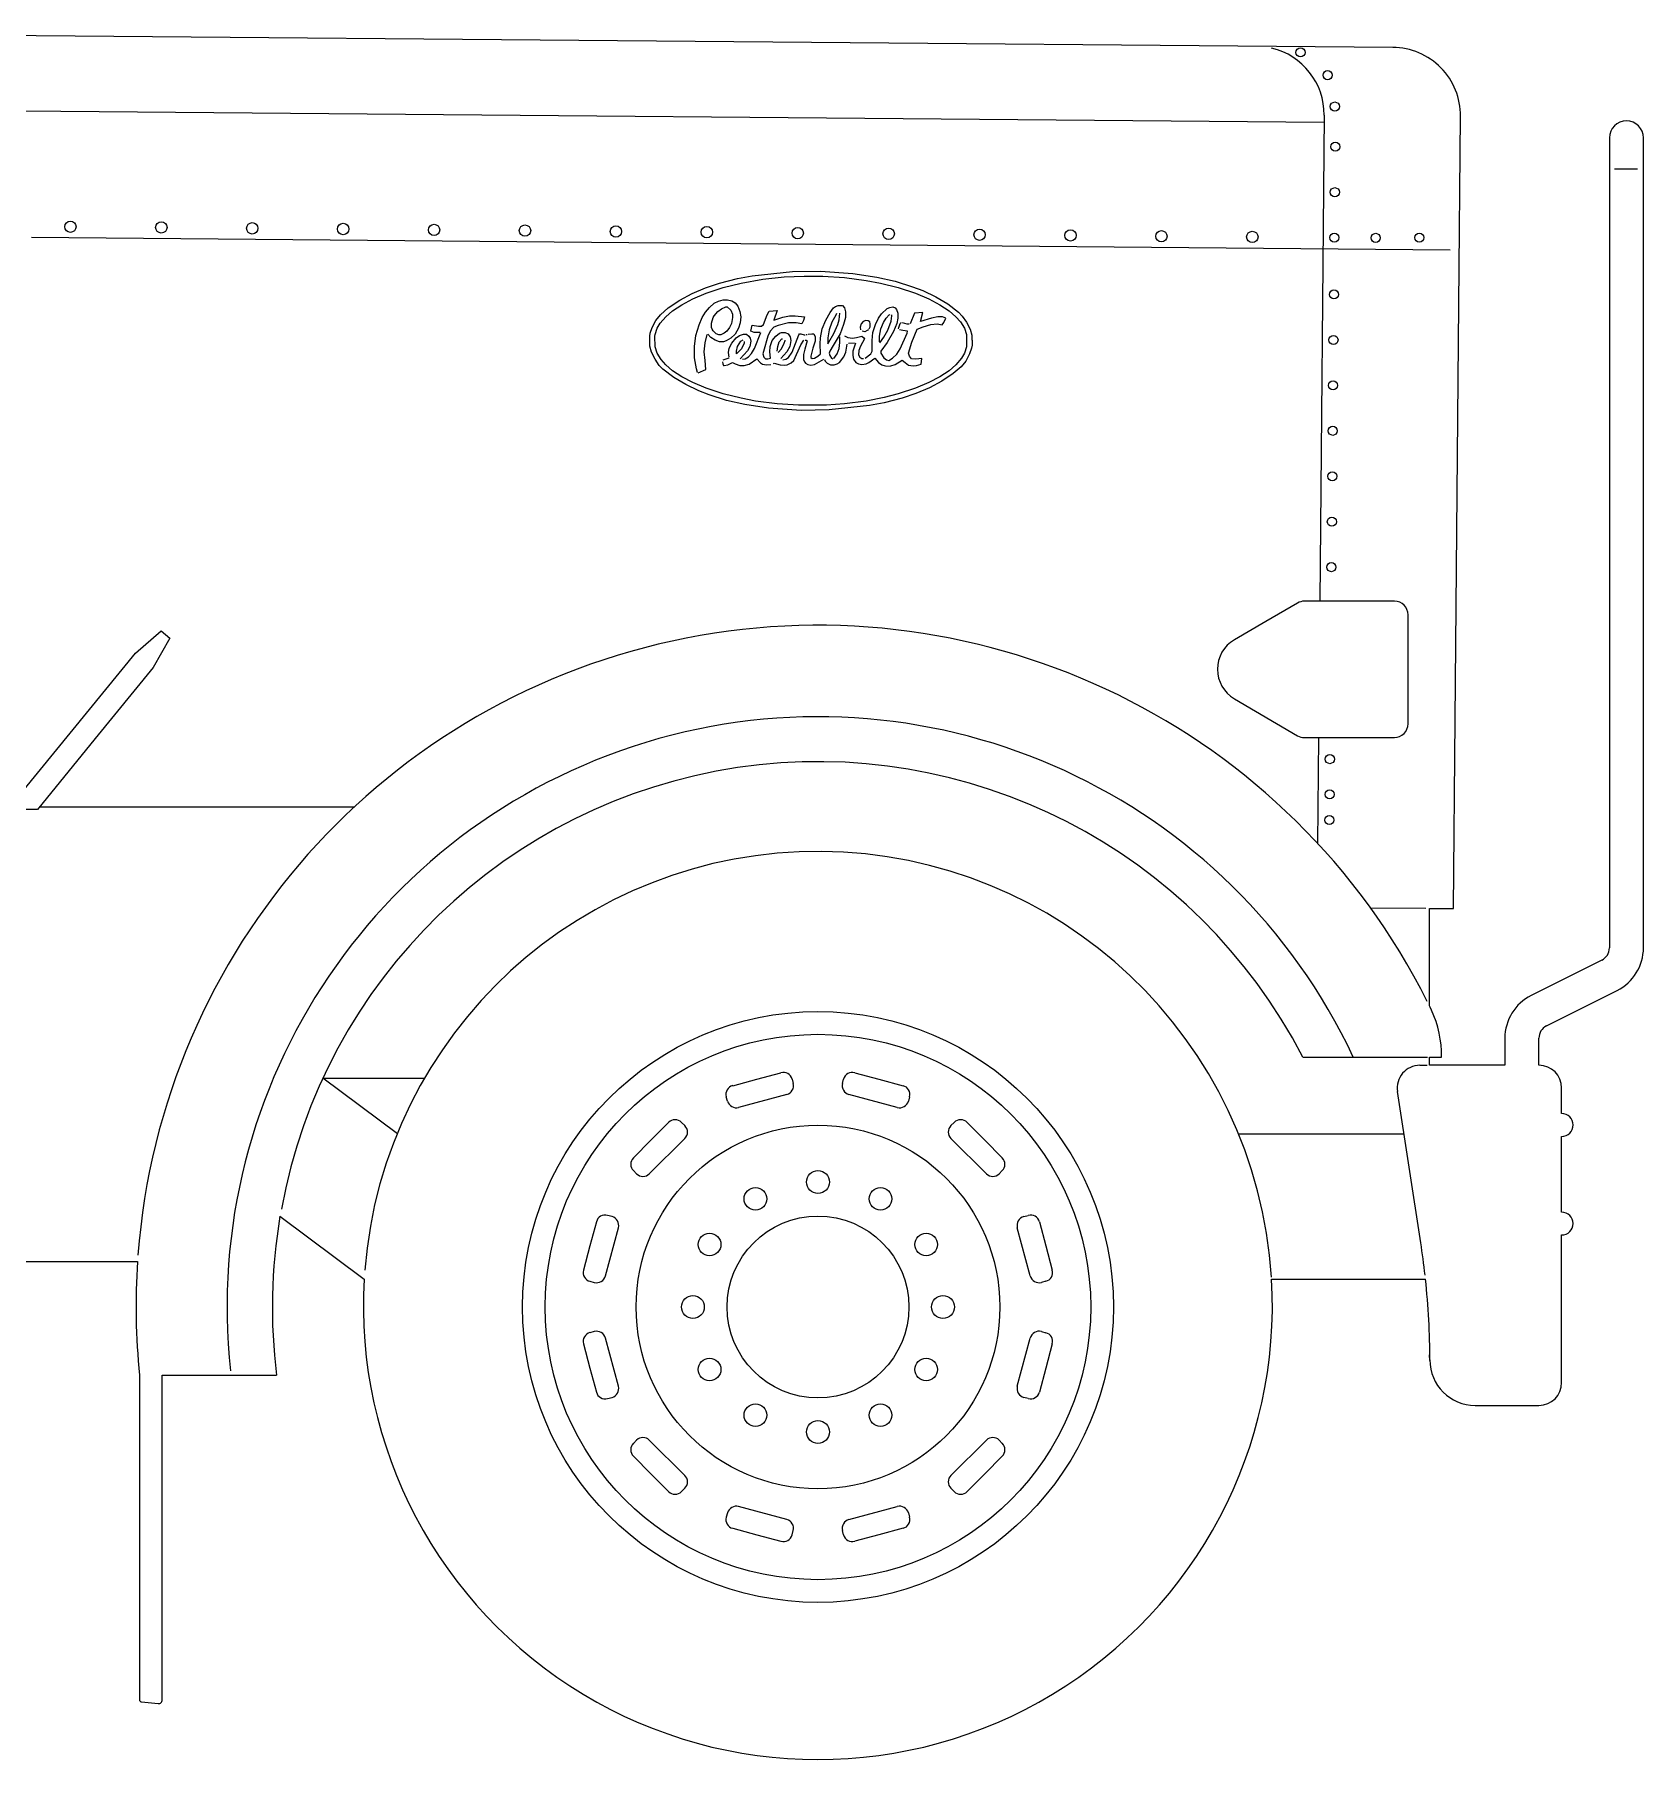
# Model space of a CAD drawing. Extents: x 13 to 308, y 13 to 158.
# Drawn here: x 237.2 to 308, y 12.8 to 88.7 of the extents above; entities that cross this region are included whole.
import ezdxf

# ---------------------------------------------------------------- set-up
doc = ezdxf.new("R2010")
doc.units = 0
doc.layers.add('WHITE', color=7, linetype='CONTINUOUS')

msp = doc.modelspace()

# ---------------------------------------------------------------- linework, layer by layer
at = {"layer": 'WHITE', "linetype": 'CONTINUOUS'}
for p, q in [((296.97, 88.13), (231.18, 88.7)), ((293.95, 84.83), (236.68, 85.33)), ((293.95, 85.15), (293.76, 63.76)), ((299.64, 50.23), (299.95, 85.1)), ((306.5, 84.15), (306.5, 48.5)), ((308, 48.5), (308, 84.15)), ((306.72, 82.79), (307.73, 82.79)), ((299.5, 79.21), (237.08, 79.76)), ((268.78, 78.08), (270.56, 78.27)), ((270.56, 78.27), (271.79, 78.29)), ((271.79, 78.29), (273.22, 78.18)), ((266.15, 77.3), (266.73, 77.55)), ((266.73, 77.55), (267.35, 77.76)), ((266.76, 77.31), (267.51, 77.57)), ((267.35, 77.76), (268.14, 77.96)), ((267.51, 77.57), (268.3, 77.76)), ((268.14, 77.96), (268.78, 78.08)), ((268.3, 77.76), (269.25, 77.93)), ((269.25, 77.93), (270.2, 78.03)), ((270.2, 78.03), (271.07, 78.07)), ((271.07, 78.07), (271.9, 78.07)), ((271.9, 78.07), (272.84, 78)), ((272.84, 78), (273.8, 77.88)), ((273.22, 78.18), (274.27, 78.02)), ((273.8, 77.88), (274.43, 77.76)), ((274.27, 78.02), (275.07, 77.84)), ((274.43, 77.76), (275.21, 77.57)), ((275.07, 77.84), (275.84, 77.6)), ((275.21, 77.57), (275.97, 77.31)), ((275.84, 77.6), (276.29, 77.43)), ((265.09, 76.67), (265.6, 77.01)), ((265.28, 76.54), (265.69, 76.81)), ((265.6, 77.01), (266.15, 77.3)), ((265.69, 76.81), (266.17, 77.06)), ((266.17, 77.06), (266.76, 77.31)), ((266.73, 76.48), (266.91, 76.69)), ((266.91, 76.69), (267.12, 76.87)), ((267.12, 76.87), (267.3, 76.97)), ((267.3, 76.97), (267.51, 77.02)), ((267.43, 76.63), (267.63, 76.71)), ((267.51, 77.02), (267.7, 77.02)), ((267.63, 76.71), (267.69, 76.71)), ((267.69, 76.71), (267.85, 76.57)), ((267.7, 77.02), (267.89, 76.98)), ((267.89, 76.98), (268.03, 76.89)), ((268.03, 76.89), (268.15, 76.74)), ((268.15, 76.74), (268.24, 76.51)), ((272.36, 76.67), (272.45, 76.73)), ((272.45, 76.73), (272.57, 76.78)), ((272.57, 76.78), (272.7, 76.78)), ((272.7, 76.78), (272.76, 76.77)), ((272.76, 76.77), (272.85, 76.67)), ((274.72, 76.64), (274.84, 76.69)), ((274.84, 76.69), (274.97, 76.71)), ((274.97, 76.71), (275.07, 76.67)), ((275.97, 77.31), (276.56, 77.06)), ((276.29, 77.43), (276.86, 77.16)), ((276.56, 77.06), (277.04, 76.81)), ((276.86, 77.16), (277.39, 76.84)), ((277.04, 76.81), (277.45, 76.54)), ((277.39, 76.84), (277.87, 76.48)), ((264.38, 75.81), (264.55, 76.12)), ((264.55, 76.12), (264.75, 76.37)), ((264.61, 75.77), (264.74, 76)), ((264.74, 76), (264.98, 76.28)), ((264.75, 76.37), (265.09, 76.67)), ((264.98, 76.28), (265.28, 76.54)), ((266.31, 75.46), (266.45, 75.93)), ((266.45, 75.93), (266.59, 76.25)), ((266.59, 76.25), (266.73, 76.48)), ((267, 75.99), (267.07, 76.25)), ((267, 75.81), (267, 75.99)), ((267.07, 76.25), (267.11, 76.32)), ((267.11, 76.32), (267.27, 76.51)), ((267.27, 76.51), (267.43, 76.63)), ((267.88, 75.98), (267.79, 75.8)), ((267.85, 76.57), (267.92, 76.39)), ((267.92, 76.25), (267.88, 75.98)), ((267.92, 76.39), (267.92, 76.25)), ((268.26, 76.01), (268.19, 75.77)), ((268.24, 76.51), (268.28, 76.27)), ((268.28, 76.27), (268.26, 76.01)), ((269.2, 75.86), (269.29, 75.94)), ((269.29, 75.94), (269.45, 76.37)), ((269.45, 76.37), (269.53, 76.52)), ((269.53, 76.52), (269.88, 76.56)), ((269.88, 76.56), (269.74, 76.13)), ((269.74, 76.13), (270.13, 76.26)), ((270.39, 76.01), (269.93, 75.9)), ((270.13, 76.26), (270.43, 76.32)), ((270.72, 76.01), (270.39, 76.01)), ((270.43, 76.32), (270.67, 76.32)), ((270.67, 76.32), (271.08, 76.28)), ((270.97, 75.97), (270.72, 76.01)), ((271.04, 76.11), (270.97, 75.97)), ((271.08, 76.28), (271.04, 76.11)), ((271.87, 75.75), (272.02, 76.13)), ((272.02, 76.13), (272.21, 76.47)), ((272.29, 76.04), (272.17, 75.7)), ((272.21, 76.47), (272.36, 76.67)), ((272.46, 76.35), (272.29, 76.04)), ((272.38, 75.54), (272.55, 75.94)), ((272.5, 76.42), (272.46, 76.35)), ((272.55, 75.94), (272.61, 76.15)), ((272.61, 76.15), (272.64, 76.43)), ((272.81, 75.94), (272.65, 75.53)), ((272.89, 76.24), (272.81, 75.94)), ((272.85, 76.67), (272.89, 76.49)), ((272.89, 76.49), (272.89, 76.24)), ((273.58, 75.96), (273.54, 75.82)), ((273.67, 76.07), (273.58, 75.96)), ((273.78, 76.11), (273.67, 76.07)), ((273.89, 76.1), (273.78, 76.11)), ((273.96, 76.05), (273.89, 76.1)), ((273.98, 75.97), (273.96, 76.05)), ((273.98, 75.84), (273.98, 75.97)), ((274.1, 75.58), (274.21, 75.94)), ((274.21, 75.94), (274.35, 76.22)), ((274.35, 76.22), (274.48, 76.4)), ((274.45, 75.74), (274.56, 76.03)), ((274.48, 76.4), (274.72, 76.64)), ((274.56, 76.03), (274.68, 76.22)), ((274.68, 76.22), (274.81, 76.36)), ((274.75, 75.69), (274.9, 76.08)), ((274.81, 76.36), (274.86, 76.38)), ((274.9, 76.08), (274.93, 76.32)), ((274.93, 76.35), (274.91, 76.37)), ((274.93, 76.32), (274.93, 76.35)), ((275.15, 75.98), (275.01, 75.63)), ((275.07, 76.67), (275.14, 76.6)), ((275.14, 76.6), (275.19, 76.43)), ((275.19, 76.21), (275.15, 75.98)), ((275.19, 76.43), (275.19, 76.21)), ((275.24, 75.81), (275.3, 75.98)), ((275.3, 75.98), (275.33, 76.01)), ((275.33, 76.01), (275.35, 76.03)), ((275.6, 75.95), (275.4, 76.01)), ((275.69, 75.95), (275.6, 75.95)), ((275.93, 76.44), (275.74, 75.96)), ((276.29, 76.46), (275.93, 76.44)), ((276.19, 76.07), (276.29, 76.46)), ((276.67, 76.22), (276.19, 76.07)), ((276.31, 75.83), (276.65, 75.94)), ((276.65, 75.94), (276.93, 75.97)), ((276.95, 76.28), (276.67, 76.22)), ((276.93, 75.97), (277.14, 75.93)), ((277.16, 76.28), (276.95, 76.28)), ((277.14, 75.93), (277.22, 76.03)), ((277.3, 76.22), (277.16, 76.28)), ((277.22, 76.03), (277.3, 76.22)), ((277.45, 76.54), (277.75, 76.28)), ((277.75, 76.28), (277.95, 76.05)), ((277.87, 76.48), (278.03, 76.31)), ((277.95, 76.05), (278.12, 75.77)), ((278.03, 76.31), (278.22, 76.04)), ((278.22, 76.04), (278.38, 75.73)), ((264.28, 75.42), (264.3, 75.55)), ((264.28, 74.98), (264.28, 75.42)), ((264.3, 75.55), (264.38, 75.81)), ((264.5, 75.42), (264.51, 75.5)), ((264.51, 74.95), (264.5, 75.42)), ((264.51, 75.5), (264.61, 75.77)), ((266.25, 74.97), (266.31, 75.46)), ((266.71, 75.13), (266.81, 75.5)), ((266.97, 75.36), (266.84, 75.51)), ((267.15, 75.25), (266.97, 75.36)), ((267.03, 75.73), (267, 75.81)), ((267.07, 75.66), (267.03, 75.73)), ((267.2, 75.53), (267.07, 75.66)), ((267.35, 75.18), (267.15, 75.25)), ((267.32, 75.49), (267.2, 75.53)), ((267.4, 75.49), (267.32, 75.49)), ((267.52, 75.18), (267.35, 75.18)), ((267.56, 75.55), (267.4, 75.49)), ((267.64, 75.22), (267.52, 75.18)), ((267.67, 75.64), (267.56, 75.55)), ((267.85, 75.34), (267.64, 75.22)), ((267.79, 75.8), (267.67, 75.64)), ((268.03, 75.51), (267.85, 75.34)), ((267.89, 75.12), (268.08, 75.35)), ((268.19, 75.77), (268.03, 75.51)), ((268.08, 75.35), (268.23, 75.46)), ((268.14, 74.97), (268.29, 75.2)), ((268.23, 75.46), (268.4, 75.51)), ((268.29, 75.2), (268.39, 75.26)), ((268.4, 75.51), (268.53, 75.51)), ((268.44, 75.19), (268.44, 75.12)), ((268.53, 75.51), (268.64, 75.43)), ((268.64, 75.43), (268.7, 75.34)), ((268.72, 75.2), (268.68, 74.97)), ((268.7, 75.34), (268.72, 75.2)), ((268.73, 75.65), (268.79, 75.91)), ((268.88, 75.59), (268.73, 75.65)), ((268.79, 75.91), (269.06, 75.86)), ((269.08, 75.59), (268.88, 75.59)), ((268.89, 74.88), (269.16, 75.58)), ((269.06, 75.86), (269.2, 75.86)), ((269.13, 75.59), (269.08, 75.59)), ((269.47, 75.43), (269.28, 74.75)), ((269.58, 75.65), (269.47, 75.43)), ((269.74, 75.82), (269.58, 75.65)), ((269.58, 74.97), (269.67, 75.23)), ((269.67, 75.23), (269.82, 75.43)), ((269.93, 75.9), (269.74, 75.82)), ((269.82, 75.43), (269.99, 75.55)), ((269.91, 74.97), (269.98, 75.18)), ((269.98, 75.18), (270.09, 75.3)), ((269.99, 75.55), (270.08, 75.58)), ((270.08, 75.58), (270.24, 75.58)), ((270.09, 75.3), (270.12, 75.31)), ((270.2, 75.12), (270.23, 75.23)), ((270.23, 75.23), (270.23, 75.25)), ((270.24, 75.58), (270.37, 75.52)), ((270.37, 75.52), (270.46, 75.4)), ((270.49, 75.23), (270.44, 74.97)), ((270.46, 75.4), (270.49, 75.23)), ((270.62, 74.91), (270.84, 75.48)), ((270.84, 75.48), (270.87, 75.53)), ((270.87, 75.53), (270.93, 75.53)), ((270.93, 75.53), (271.07, 75.48)), ((270.93, 75.04), (271.06, 75.25)), ((271.07, 75.48), (271.11, 75.48)), ((271.2, 75.22), (271.1, 74.85)), ((271.11, 75.25), (271.16, 75.25)), ((271.16, 75.5), (271.2, 75.5)), ((271.16, 75.25), (271.2, 75.22)), ((271.25, 75.51), (271.41, 75.53)), ((271.41, 75.53), (271.5, 75.52)), ((271.56, 75.2), (271.45, 74.89)), ((271.5, 75.52), (271.56, 75.4)), ((271.56, 75.4), (271.56, 75.2)), ((271.77, 75.09), (271.79, 75.35)), ((271.79, 75.35), (271.87, 75.75)), ((272.17, 75.7), (272.11, 75.35)), ((272.11, 75.35), (272.11, 75.09)), ((272.11, 75.09), (272.16, 75.16)), ((272.16, 75.16), (272.38, 75.54)), ((272.65, 75.53), (272.35, 75.01)), ((272.64, 75.14), (272.64, 75.39)), ((272.84, 75.44), (272.99, 75.37)), ((272.99, 75.37), (273.2, 75.34)), ((273.2, 75.34), (273.37, 75.36)), ((273.37, 75.36), (273.61, 75.43)), ((273.54, 75.82), (273.55, 75.7)), ((273.73, 75.31), (273.55, 74.99)), ((273.61, 75.43), (273.7, 75.35)), ((273.74, 75.62), (273.63, 75.64)), ((273.7, 75.35), (273.73, 75.31)), ((273.85, 75.67), (273.74, 75.62)), ((273.91, 75.71), (273.85, 75.67)), ((273.93, 75.74), (273.98, 75.84)), ((274.06, 75.23), (274.1, 75.58)), ((274.06, 74.93), (274.06, 75.23)), ((274.38, 75.42), (274.45, 75.74)), ((274.38, 75.18), (274.38, 75.42)), ((274.4, 75.13), (274.58, 75.38)), ((274.58, 75.38), (274.75, 75.69)), ((275.01, 75.63), (274.73, 75.14)), ((275.22, 75.74), (275.24, 75.81)), ((275.41, 75.67), (275.27, 75.7)), ((275.3, 74.86), (275.6, 75.56)), ((275.62, 75.64), (275.41, 75.67)), ((275.6, 75.56), (275.62, 75.64)), ((275.67, 74.68), (275.81, 75.16)), ((275.81, 75.16), (276.05, 75.73)), ((276.05, 75.73), (276.31, 75.83)), ((278.12, 75.77), (278.22, 75.5)), ((278.22, 75.5), (278.22, 75.26)), ((278.22, 75.26), (278.22, 75.03)), ((278.38, 75.73), (278.45, 75.47)), ((278.45, 75.47), (278.45, 75.25)), ((278.46, 75.25), (278.46, 75.03)), ((264.35, 74.72), (264.28, 74.98)), ((264.51, 74.41), (264.35, 74.72)), ((264.61, 74.68), (264.51, 74.95)), ((264.7, 74.13), (264.51, 74.41)), ((264.78, 74.4), (264.61, 74.68)), ((264.98, 74.16), (264.78, 74.4)), ((266.25, 74.47), (266.25, 74.97)), ((266.34, 73.99), (266.25, 74.47)), ((266.68, 74.74), (266.71, 75.13)), ((266.71, 74.35), (266.68, 74.74)), ((267.51, 74.38), (267.77, 74.47)), ((267.75, 74.71), (267.78, 74.9)), ((267.78, 74.5), (267.75, 74.71)), ((267.78, 74.9), (267.89, 75.12)), ((268.09, 74.76), (268.14, 74.97)), ((268.09, 74.65), (268.09, 74.76)), ((268.16, 74.7), (268.09, 74.65)), ((268.31, 74.86), (268.16, 74.7)), ((268.58, 74.78), (268.26, 74.42)), ((268.44, 75.12), (268.31, 74.86)), ((268.36, 74.41), (268.48, 74.42)), ((268.48, 74.42), (268.62, 74.51)), ((268.68, 74.97), (268.58, 74.78)), ((268.62, 74.51), (268.76, 74.66)), ((268.65, 74.19), (268.99, 74.42)), ((268.76, 74.66), (268.89, 74.88)), ((268.99, 74.42), (269.15, 74.25)), ((269.28, 74.75), (269.25, 74.64)), ((269.25, 74.64), (269.3, 74.5)), ((269.3, 74.5), (269.37, 74.42)), ((269.37, 74.42), (269.47, 74.42)), ((269.47, 74.42), (269.59, 74.45)), ((269.56, 74.73), (269.58, 74.97)), ((269.59, 74.45), (269.56, 74.73)), ((269.89, 74.77), (269.91, 74.97)), ((269.93, 74.7), (270.07, 74.87)), ((270.31, 74.74), (270.05, 74.44)), ((270.07, 74.87), (270.2, 75.12)), ((270.13, 74.38), (270.27, 74.41)), ((270.27, 74.41), (270.38, 74.49)), ((270.44, 74.97), (270.31, 74.74)), ((270.38, 74.49), (270.54, 74.72)), ((270.54, 74.72), (270.62, 74.91)), ((270.62, 74.36), (270.93, 75.04)), ((271.1, 74.85), (271.05, 74.62)), ((271.05, 74.62), (271.05, 74.38)), ((271.45, 74.89), (271.37, 74.55)), ((271.37, 74.55), (271.37, 74.48)), ((271.37, 74.48), (271.43, 74.44)), ((271.43, 74.44), (271.53, 74.45)), ((271.53, 74.45), (271.67, 74.54)), ((271.53, 74.18), (271.94, 74.41)), ((271.67, 74.54), (271.79, 74.65)), ((271.79, 74.65), (271.77, 75.09)), ((271.96, 74.4), (271.99, 74.33)), ((272.2, 74.77), (272.17, 74.67)), ((272.17, 74.67), (272.2, 74.57)), ((272.35, 75.01), (272.2, 74.77)), ((272.2, 74.57), (272.27, 74.46)), ((272.27, 74.46), (272.34, 74.42)), ((272.38, 74.44), (272.52, 74.64)), ((272.52, 74.64), (272.61, 74.88)), ((272.61, 74.88), (272.64, 75.14)), ((272.63, 74.27), (272.82, 74.51)), ((272.82, 74.51), (272.9, 74.72)), ((272.9, 74.72), (272.97, 75.07)), ((273.02, 75.12), (273.28, 75.13)), ((273.22, 74.76), (273.21, 74.58)), ((273.21, 74.58), (273.25, 74.41)), ((273.33, 75.11), (273.22, 74.76)), ((273.25, 74.41), (273.34, 74.27)), ((273.48, 74.8), (273.47, 74.6)), ((273.47, 74.6), (273.52, 74.5)), ((273.55, 74.99), (273.48, 74.8)), ((273.52, 74.5), (273.61, 74.44)), ((273.61, 74.44), (273.69, 74.44)), ((273.75, 74.46), (274, 74.64)), ((273.92, 74.27), (274.18, 74.45)), ((274, 74.64), (274.06, 74.77)), ((274.06, 74.77), (274.06, 74.93)), ((274.18, 74.45), (274.34, 74.27)), ((274.73, 75.14), (274.45, 74.76)), ((274.45, 74.76), (274.45, 74.68)), ((274.45, 74.68), (274.58, 74.47)), ((274.58, 74.47), (274.7, 74.38)), ((274.8, 74.36), (274.96, 74.45)), ((274.96, 74.45), (275.15, 74.63)), ((275.15, 74.63), (275.3, 74.86)), ((275.7, 74.54), (275.67, 74.68)), ((275.79, 74.43), (275.7, 74.54)), ((275.98, 74.41), (275.79, 74.43)), ((276.25, 74.44), (275.98, 74.41)), ((276.22, 74.19), (276.25, 74.44)), ((277.99, 74.45), (277.75, 74.16)), ((278.12, 74.68), (277.99, 74.45)), ((278.22, 74.95), (278.12, 74.68)), ((278.35, 74.64), (278.18, 74.33)), ((278.22, 75.03), (278.22, 74.95)), ((278.43, 74.89), (278.35, 74.64)), ((278.46, 75.03), (278.43, 74.89)), ((264.86, 73.97), (264.7, 74.13)), ((265.34, 73.6), (264.86, 73.97)), ((265.28, 73.9), (264.98, 74.16)), ((265.69, 73.64), (265.28, 73.9)), ((266.17, 73.39), (265.69, 73.64)), ((266.38, 73.83), (266.34, 73.99)), ((266.41, 73.81), (266.75, 73.95)), ((266.75, 73.95), (266.71, 74.35)), ((267.48, 74.3), (267.49, 74.21)), ((267.49, 74.21), (267.52, 74.13)), ((267.52, 74.13), (267.55, 74.13)), ((267.55, 74.13), (267.71, 74.16)), ((267.71, 74.16), (267.92, 74.26)), ((267.92, 74.26), (268.03, 74.21)), ((268.03, 74.21), (268.24, 74.14)), ((268.24, 74.14), (268.43, 74.14)), ((268.43, 74.14), (268.65, 74.19)), ((269.15, 74.25), (269.24, 74.19)), ((269.24, 74.19), (269.41, 74.16)), ((269.41, 74.16), (269.61, 74.18)), ((269.72, 74.22), (269.75, 74.24)), ((269.75, 74.24), (270.01, 74.16)), ((270.01, 74.16), (270.2, 74.15)), ((270.2, 74.15), (270.32, 74.17)), ((270.32, 74.17), (270.5, 74.25)), ((270.5, 74.25), (270.62, 74.36)), ((271.05, 74.38), (271.1, 74.28)), ((271.1, 74.28), (271.13, 74.24)), ((271.13, 74.24), (271.24, 74.18)), ((271.24, 74.18), (271.37, 74.15)), ((271.37, 74.15), (271.53, 74.18)), ((271.99, 74.33), (272.09, 74.23)), ((272.09, 74.23), (272.23, 74.17)), ((272.23, 74.17), (272.39, 74.17)), ((272.39, 74.17), (272.53, 74.2)), ((272.53, 74.2), (272.63, 74.27)), ((273.34, 74.27), (273.46, 74.2)), ((273.46, 74.2), (273.61, 74.18)), ((273.61, 74.18), (273.8, 74.21)), ((273.8, 74.21), (273.92, 74.27)), ((274.34, 74.27), (274.49, 74.16)), ((274.49, 74.16), (274.64, 74.12)), ((274.67, 74.11), (274.88, 74.12)), ((274.7, 74.38), (274.8, 74.36)), ((274.88, 74.12), (275.08, 74.18)), ((275.08, 74.18), (275.39, 74.37)), ((275.39, 74.37), (275.51, 74.26)), ((275.51, 74.26), (275.67, 74.15)), ((275.67, 74.15), (275.87, 74.12)), ((275.87, 74.12), (276.02, 74.13)), ((276.02, 74.13), (276.22, 74.19)), ((277.04, 73.64), (276.56, 73.39)), ((277.45, 73.9), (277.04, 73.64)), ((277.63, 73.78), (277.13, 73.44)), ((277.75, 74.16), (277.45, 73.9)), ((277.98, 74.07), (277.63, 73.78)), ((278.18, 74.33), (277.98, 74.07)), ((265.87, 73.29), (265.34, 73.6)), ((266.44, 73.02), (265.87, 73.29)), ((266.76, 73.14), (266.17, 73.39)), ((266.89, 72.84), (266.44, 73.02)), ((267.51, 72.88), (266.76, 73.14)), ((268.3, 72.69), (267.51, 72.88)), ((275.21, 72.88), (274.59, 72.72)), ((275.97, 73.14), (275.21, 72.88)), ((275.99, 72.9), (275.38, 72.69)), ((276.56, 73.39), (275.97, 73.14)), ((276.58, 73.15), (275.99, 72.9)), ((277.13, 73.44), (276.58, 73.15)), ((267.66, 72.6), (266.89, 72.84)), ((268.46, 72.42), (267.66, 72.6)), ((268.93, 72.57), (268.3, 72.69)), ((269.51, 72.26), (268.46, 72.42)), ((269.89, 72.45), (268.93, 72.57)), ((270.94, 72.16), (269.51, 72.26)), ((270.83, 72.39), (269.89, 72.45)), ((271.07, 72.39), (270.83, 72.39)), ((272.17, 72.18), (270.94, 72.16)), ((272.05, 72.39), (271.07, 72.39)), ((272.84, 72.45), (272.05, 72.39)), ((273.95, 72.37), (272.17, 72.18)), ((273.8, 72.57), (272.84, 72.45)), ((274.59, 72.72), (273.8, 72.57)), ((274.59, 72.49), (273.95, 72.37)), ((275.38, 72.69), (274.59, 72.49)), ((292.78, 63.68), (291.39, 62.87)), ((297.04, 63.76), (293.08, 63.76)), ((297.64, 58.36), (297.64, 63.16)), ((241.65, 61.47), (242.78, 62.46)), ((242.78, 62.46), (243.17, 62.14)), ((291.39, 62.87), (290, 62.06)), ((243.17, 62.14), (242.43, 60.84)), ((236.04, 54.6), (241.65, 61.47)), ((242.43, 60.84), (239.88, 57.72)), ((290, 59.47), (292.78, 57.84)), ((239.88, 57.72), (237.34, 54.6)), ((293.08, 57.76), (297.04, 57.76)), ((293.67, 53.1), (293.71, 57.76)), ((251.28, 54.7), (237.41, 54.7)), ((237.34, 54.6), (236.04, 54.6)), ((298.43, 50.23), (296, 50.25)), ((298.59, 45.95), (298.59, 50.23)), ((298.59, 50.23), (299.64, 50.23)), ((306.17, 47.97), (303.06, 46.41)), ((303.73, 45.07), (306.84, 46.63)), ((298.68, 45.76), (298.62, 45.9)), ((301.9, 44.53), (301.9, 43.34)), ((303.4, 43.34), (303.4, 44.53)), ((293.01, 43.7), (298.5, 43.7)), ((298.16, 43.34), (298.48, 43.34)), ((298.59, 43.34), (298.59, 43.7)), ((298.59, 43.7), (299.12, 43.7)), ((301.9, 43.34), (298.59, 43.34)), ((253.18, 40.32), (249.89, 42.77)), ((249.89, 42.77), (254.39, 42.77)), ((267.93, 42.44), (268.99, 42.73)), ((268.99, 42.73), (270.05, 43.01)), ((270.54, 42.73), (270.59, 42.54)), ((272.76, 42.54), (272.81, 42.73)), ((273.3, 43.01), (274.36, 42.73)), ((274.36, 42.73), (275.43, 42.44)), ((267.7, 41.76), (267.64, 41.95)), ((270.31, 42.05), (268.19, 41.48)), ((275.17, 41.48), (273.04, 42.05)), ((275.71, 41.95), (275.66, 41.76)), ((298.2, 35.53), (297.18, 42.18)), ((304.4, 41.21), (304.4, 42.34)), ((264.33, 40.04), (265.11, 40.82)), ((265.68, 40.82), (265.82, 40.68)), ((277.53, 40.68), (277.67, 40.82)), ((278.24, 40.82), (279.02, 40.04)), ((290.17, 40.32), (297.46, 40.32)), ((263.56, 39.26), (264.33, 40.04)), ((265.82, 40.11), (264.26, 38.56)), ((279.09, 38.56), (277.53, 40.11)), ((279.02, 40.04), (279.79, 39.26)), ((304.4, 36.87), (304.4, 40.21)), ((263.7, 38.56), (263.56, 38.7)), ((279.79, 38.7), (279.65, 38.56)), ((248.01, 36.69), (251.71, 33.93)), ((261.93, 36.45), (261.65, 35.39)), ((262.62, 36.68), (262.42, 36.73)), ((280.74, 36.68), (280.93, 36.73)), ((281.42, 36.45), (281.7, 35.39)), ((262.33, 34.07), (262.9, 36.19)), ((281.02, 34.07), (280.45, 36.19)), ((304.4, 29.37), (304.4, 35.87)), ((261.65, 35.39), (261.36, 34.32)), ((281.7, 35.39), (281.99, 34.32)), ((236.78, 34.7), (241.74, 34.7)), ((261.65, 33.83), (261.84, 33.78)), ((281.71, 33.83), (281.51, 33.78)), ((291.64, 33.93), (298.41, 33.93)), ((261.84, 31.62), (261.65, 31.57)), ((262.9, 29.21), (262.33, 31.33)), ((280.45, 29.21), (281.02, 31.33)), ((281.51, 31.62), (281.71, 31.57)), ((261.36, 31.08), (261.65, 30.01)), ((281.99, 31.08), (281.7, 30.01)), ((298.6, 30.34), (298.59, 30.59)), ((241.83, 29.7), (241.83, 15.42)), ((242.83, 15.41), (242.83, 29.7)), ((242.83, 29.7), (247.86, 29.7)), ((261.65, 30.01), (261.93, 28.95)), ((281.7, 30.01), (281.42, 28.95)), ((262.42, 28.67), (262.62, 28.72)), ((280.93, 28.67), (280.74, 28.72)), ((300.6, 28.37), (303.4, 28.37)), ((263.56, 26.7), (263.7, 26.84)), ((264.26, 26.84), (265.82, 25.29)), ((277.53, 25.29), (279.09, 26.84)), ((279.65, 26.84), (279.79, 26.7)), ((264.33, 25.36), (263.56, 26.14)), ((279.79, 26.14), (279.02, 25.36)), ((265.11, 24.58), (264.33, 25.36)), ((279.02, 25.36), (278.24, 24.58)), ((265.82, 24.72), (265.68, 24.58)), ((277.67, 24.58), (277.53, 24.72)), ((267.7, 23.64), (267.64, 23.45)), ((270.31, 23.35), (268.19, 23.92)), ((273.04, 23.35), (275.17, 23.92)), ((275.66, 23.64), (275.71, 23.45)), ((267.93, 22.96), (268.99, 22.67)), ((270.54, 22.67), (270.59, 22.86)), ((272.81, 22.67), (272.76, 22.86)), ((275.43, 22.96), (274.36, 22.67)), ((268.99, 22.67), (270.05, 22.39)), ((274.36, 22.67), (273.3, 22.39)), ((241.92, 15.32), (242.65, 15.25))]:
    msp.add_line(p, q, dxfattribs=at)
for centre, radius in [((292.91, 87.91), 0.2), ((294.1, 86.91), 0.2), ((294.42, 85.53), 0.2), ((294.44, 83.76), 0.2), ((294.42, 81.76), 0.2), ((238.79, 80.24), 0.25), ((242.79, 80.21), 0.25), ((246.79, 80.17), 0.25), ((250.79, 80.14), 0.25), ((254.79, 80.1), 0.25), ((258.79, 80.07), 0.25), ((262.79, 80.03), 0.25), ((266.79, 80), 0.25), ((270.79, 79.96), 0.25), ((274.79, 79.93), 0.25), ((278.79, 79.89), 0.25), ((282.79, 79.86), 0.25), ((286.79, 79.82), 0.25), ((290.79, 79.79), 0.25), ((294.4, 79.76), 0.2), ((296.22, 79.75), 0.2), ((298.14, 79.76), 0.2), ((294.38, 77.26), 0.2), ((294.36, 75.26), 0.2), ((294.34, 73.26), 0.2), ((294.33, 71.26), 0.2), ((294.31, 69.26), 0.2), ((294.29, 67.26), 0.2), ((294.27, 65.26), 0.2), ((294.2, 56.81), 0.2), ((294.19, 55.26), 0.2), ((294.18, 54.13), 0.2), ((271.68, 32.7), 13), ((271.68, 32.7), 12), ((271.68, 32.7), 8), ((268.93, 37.46), 0.5), ((271.68, 38.2), 0.5), ((274.43, 37.46), 0.5), ((271.68, 32.7), 4), ((266.91, 35.45), 0.5), ((276.44, 35.45), 0.5), ((266.18, 32.7), 0.5), ((277.18, 32.7), 0.5), ((266.91, 29.95), 0.5), ((276.44, 29.95), 0.5), ((268.93, 27.94), 0.5), ((274.43, 27.94), 0.5), ((271.68, 27.2), 0.5)]:
    msp.add_circle(centre, radius, dxfattribs=at)
for centre, radius, start, end in [((290.947, 85.178), 3.003, 359.4658, 76.65788), ((296.95, 85.13), 3, 359.4271, 89.61825), ((307.25, 84.15), 0.75, 0, 180), ((293.08, 63.16), 0.6, 90, 119.9806), ((297.04, 63.16), 0.6, 0, 90), ((271.67, 32.704), 29.996, 26.60946, 175.6485), ((290.751, 60.765), 1.497, 120.1104, 239.8894), ((271.683, 32.67), 26.002, 25.09957, 186.1375), ((293.08, 58.36), 0.6, 240.0184, 270), ((297.04, 58.36), 0.6, 270, 0.00036), ((271.68, 32.7), 23.998, 27.28039, 169.6781), ((271.674, 32.75), 19.996, 3.61279, 175.4967), ((305.9, 48.506), 0.6, 296.7375, 359.4271), ((305.898, 48.509), 2.102, 296.626, 359.7546), ((304.002, 44.531), 2.102, 116.626, 180.0272), ((272.88, 30.49), 30, 30.90807, 31.01944), ((294.12, 43.709), 5, 359.8969, 24.21729), ((304, 44.534), 0.6, 116.7349, 180.382), ((298.169, 42.339), 1.002, 90.51529, 189.1332), ((303.4, 42.34), 1, 0, 90), ((270.153, 42.621), 0.402, 15.72931, 104.8305), ((270.201, 42.437), 0.402, 285.7312, 14.83053), ((273.149, 42.437), 0.402, 165.1697, 254.2699), ((273.197, 42.621), 0.402, 75.16991, 164.2699), ((268.03, 42.05), 0.403, 104.3865, 194.3814), ((268.087, 41.869), 0.402, 195.7305, 284.8305), ((275.273, 41.869), 0.402, 255.1699, 344.2699), ((275.321, 42.053), 0.402, 345.1702, 74.26993), ((304.4, 40.71), 0.5, 270, 90), ((265.395, 40.545), 0.396, 43.97676, 136.023), ((265.545, 40.395), 0.396, 313.9763, 46.02303), ((277.805, 40.395), 0.396, 133.9763, 226.023), ((277.955, 40.545), 0.396, 43.97983, 136.023), ((263.84, 38.98), 0.396, 135, 225), ((279.51, 38.98), 0.396, 315, 45), ((263.98, 38.84), 0.396, 225, 315), ((279.37, 38.84), 0.396, 225, 315), ((271.672, 32.686), 23.998, 170.3956, 187.1475), ((262.317, 36.341), 0.402, 75.16947, 164.2707), ((262.511, 36.293), 0.402, 345.1695, 74.26876), ((280.84, 36.29), 0.403, 104.3863, 194.3814), ((281.033, 36.341), 0.402, 15.72931, 104.8305), ((304.4, 36.37), 0.5, 270, 90), ((264.6, 30.34), 33.999, 6.3495, 8.78076), ((271.673, 32.738), 29.997, 176.2498, 185.8127), ((261.75, 34.22), 0.403, 165.6186, 255.6177), ((281.601, 34.217), 0.402, 285.7314, 14.83053), ((271.675, 32.784), 19.998, 176.7148, 3.2852), ((261.94, 34.17), 0.403, 255.6186, 345.6183), ((281.41, 34.17), 0.403, 194.3807, 284.3814), ((264.6, 30.34), 34, 0, 6.06105), ((261.75, 31.18), 0.403, 104.3814, 194.3809), ((261.94, 31.23), 0.403, 14.3814, 104.378), ((281.41, 31.23), 0.403, 75.61781, 165.6186), ((281.601, 31.183), 0.402, 345.1696, 74.26993), ((300.6, 30.37), 2, 180, 270), ((262.317, 29.059), 0.402, 195.7301, 284.8343), ((262.511, 29.107), 0.402, 285.7301, 14.83034), ((280.84, 29.11), 0.403, 165.618, 255.6186), ((281.033, 29.059), 0.402, 255.1657, 344.2699), ((303.4, 29.37), 1, 270, 0), ((263.84, 26.42), 0.396, 134.9998, 225), ((263.98, 26.56), 0.396, 45.00019, 135), ((279.37, 26.56), 0.396, 45.00019, 135), ((279.51, 26.42), 0.396, 314.9998, 45), ((265.545, 25.005), 0.396, 313.9762, 46.02303), ((277.805, 25.005), 0.396, 133.9762, 226.023), ((265.395, 24.855), 0.396, 223.9766, 316.023), ((277.955, 24.855), 0.396, 223.9796, 316.023), ((268.087, 23.531), 0.402, 75.16947, 164.2698), ((275.273, 23.531), 0.402, 15.73022, 104.8305), ((268.03, 23.35), 0.403, 165.6186, 255.6136), ((270.201, 22.963), 0.402, 345.1695, 74.26869), ((273.149, 22.963), 0.402, 105.7313, 194.8305), ((275.321, 23.347), 0.402, 285.7312, 14.83053), ((270.153, 22.779), 0.402, 255.1695, 344.271), ((273.197, 22.779), 0.402, 195.7302, 284.8305), ((241.93, 15.42), 0.1, 180, 264.2839), ((242.67, 15.409), 0.16, 262.8306, 0.35789)]:
    msp.add_arc(centre, radius, start, end, dxfattribs=at)

doc.saveas('drawing.dxf')
